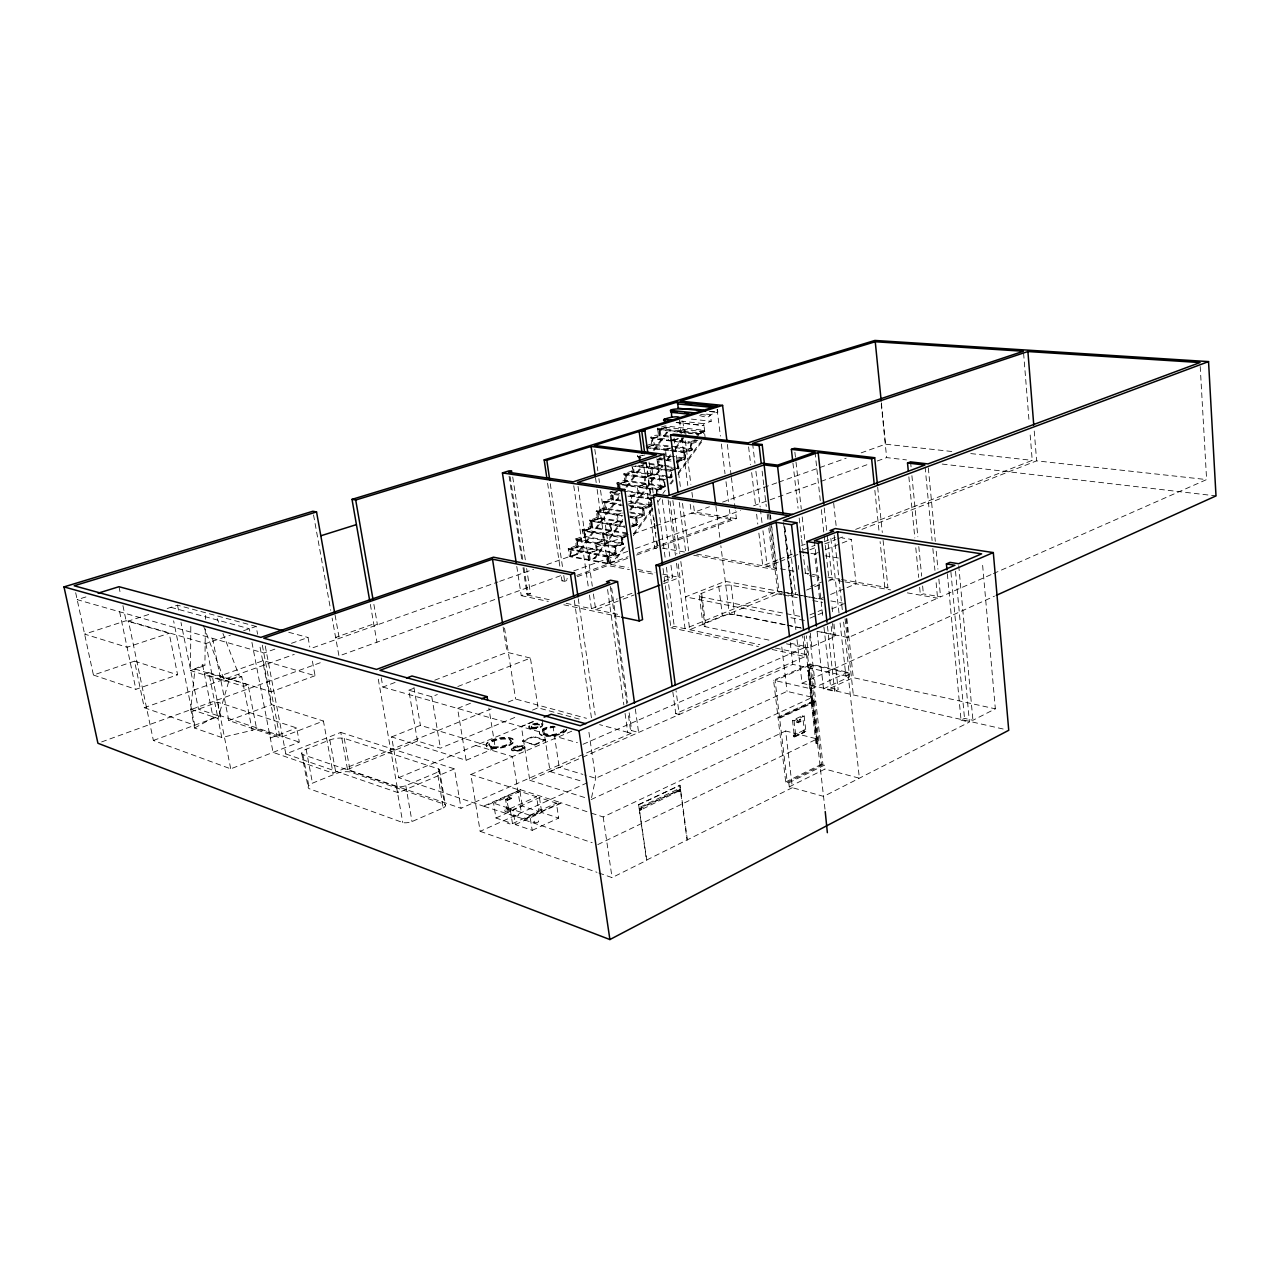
<?xml version="1.0" encoding="UTF-8"?>
<svg xmlns="http://www.w3.org/2000/svg" width="1280" height="1280" viewBox="0 0 1280 1280"><rect width="100%" height="100%" fill="white"/><g stroke="black" fill="none" stroke-linecap="round" stroke-linejoin="round"><path stroke-width="0.75" stroke-dasharray="5 3.75" d="M205.328 628.912L204.912 665.552L202.576 664.832L194.96 669.008L190.752 709.296L194.544 728.016L221.776 737.504L252.176 730.336L241.76 676.8L239.312 676.048L224.752 681.232L190.512 670.56L190.832 622.176M205.424 619.28L205.472 615.424M657.296 428.752L657.744 429.648L677.488 431.936M508.752 809.424L507.216 809.696L505.568 799.408L506.496 798.96L508.752 809.424L507.296 809.536M507.12 799.136L505.6 799.472M591.568 797.616L595.68 778.272L588.608 730.064M221.776 737.504L217.984 718.48L229.248 679.632L241.76 676.8M697.056 432.784L657.568 428.24L665.072 425.888L704.576 430.368C694.16 431.408 694.112 437.472 704.768 431.808L703.744 423.648L678.048 420.816M629.6 512.048L643.312 514.24C630.64 516.608 633.824 521.616 644.624 515.296L643.712 508.512L629.808 506.336M657.152 495.28L656.448 489.952L617.2 484.208L616.768 483.168L624.752 480.224L664.032 485.872C651.504 488.192 654.752 492.992 665.328 486.944L664.672 481.872M674.608 468.208C672.672 466.56 667.136 471.872 671.28 470.832L672.16 477.584L670.736 477.904M671.472 446.256L691.2 448.688C679.008 450.656 682.032 455.696 692.464 449.776L691.616 443.04L672.176 440.704M614.448 547.36L614.24 545.888L622.272 543.024L583.264 536.144L575.024 539.328L575.472 540.368L614.448 547.36L623.616 544.064L622.688 537.264L583.648 530.496L584.608 537.184L623.616 544.064M620.848 500.192L611.056 498.688L602.944 502.016L621.056 505.52M666.24 478.064L670.88 476.496L631.552 471.056L623.584 474.112L624.048 475.008L664.448 480.176M637.424 455.312L637.504 456.704L641.552 457.248M596.304 550.112L595.424 543.328L603.424 540.496L602.48 533.76L610.448 530.976L609.504 524.24L617.424 521.488L616.496 514.768L622.096 512.832M603.264 540.56L604.384 540.528L603.456 533.936L611.424 531.136L610.48 524.4L618.4 521.648L617.472 514.928L623.072 512.992M610.192 531.056L611.392 530.928L610.48 524.4M617.104 521.6L618.08 521.76M630.8 502.816L651.568 505.792L650.656 499.024L630.368 495.952L631.28 502.656M597.264 550.288L596.4 543.504L604.24 540.736M608.112 563.248L613.488 561.28L625.264 545.152M633.488 533.856L652.32 508.048M662.912 493.536L665.264 490.304M669.968 483.856L673.504 479.008M678.208 472.56L702.928 438.688M625.072 546.944L614.48 561.472L613.488 561.28M633.312 535.648L653.328 508.208M658.032 501.76L660.384 498.528M670.976 484L673.328 480.768M678.032 474.32L703.92 438.8M622.624 521.216L595.632 557.952L590.272 559.888L589.296 553.136L597.36 550.256L588.336 552.96L589.296 559.712L594.656 557.776L622.816 519.456M629.856 509.872L662.704 465.184M667.408 458.8L670.928 454M675.616 447.616L685.008 434.848L684.32 429.472L677.888 431.52M630.832 510.032L662.528 466.912M667.216 460.512L670.736 455.728M675.424 449.344L685.984 434.96L685.312 429.584L678.864 431.632M618.864 496.704L576.192 554.336L577.152 554.512L618.64 498.448M625.968 487.088L642.56 464.672M653.232 450.272L666.272 432.656L665.568 427.328L657.744 429.648L658.608 436.256L659.904 436.4M626.928 487.232L645.904 461.6M654.192 450.384L667.232 432.768L666.544 427.44L660.112 429.472L660.976 436.064L653.44 438.448L654.304 445.056L649.984 446.448M808.256 671.568L809.616 669.888L807.664 670.784L811.072 700.448L812.176 701.36L808.256 671.568L809.696 670.56M813.312 702.256L818.032 743.536L817.056 744.016L815.952 743.088L811.296 702.464L813.232 701.584L811.888 703.264L817.056 744.016M627.728 533.952C616.864 536.048 620.544 540.528 629.184 534.784M607.328 557.088L567.904 548.992L576.224 545.632L615.2 552.72C602.096 555.552 605.648 560.144 616.544 553.76L615.6 546.944L576.624 539.968L577.584 546.656L616.544 553.76M628.688 501.408L650.256 504.736C637.52 507.264 640.928 511.904 651.568 505.792M696.016 440.112C685.616 441.84 690.4 446.032 698.08 440.944M622.64 521.52L597.232 517.328L589.024 520.736L624.688 527.376M627.376 533.04L590.256 526.704L582.064 529.84L582.512 530.896L621.536 537.664L622.48 544.48L621.152 544.24M616.912 482.896L656.256 488.496M613.248 490.992C603.744 493.28 617.44 495.536 620.128 494.944M621.776 510.8L604.16 507.984L596 511.344L621.92 516.224M668.304 436C666.96 435.552 648.144 433.376 651.072 438.64L690.528 443.392L691.376 450.128L690.048 449.968M194.544 728.016L217.36 715.52L208.832 672.64L204.432 674.176L243.632 686.368L248.064 684.768L256.576 728.672L276.944 735.504L259.456 643.968M955.504 571.216L969.424 722.048L823.696 796.4L789.28 786.832L788.8 782.816L785.728 781.968L778.08 717.872L814.224 701.12L815.776 701.488L779.616 718.256L778.08 717.872M947.344 573.792L961.024 720.144L964.512 718.368L972.928 720.272L995.344 708.832L982.32 561.792M786.496 643.808L804.176 647.504A6.416 2.048 -6.5 0 0 811.6 646.704L834.16 636.832A6.352 2 -6.3 0 0 833.936 634.528L818.224 631.344M789.28 786.832L824.96 769.072L859.376 778.192L847.84 672.256L810 664.016L773.584 680.24L778 717.2L779.536 717.584L815.696 700.816L814.144 700.448L778 717.2M687.408 840.032L680.032 785.264L638.608 804.56L646.448 860.144L792.368 787.68L785.648 730.992L603.184 816.944L590.304 812.816M598.88 872.992L612.064 877.616L646.816 860.272L638.608 804.56M788.8 782.816L824.512 765.12L824.96 769.072M443.184 807.936L443.424 807.824A7.648 2.768 -10.8 0 0 444.752 804.384L350.032 771.952A12.208 4.112 -11.3 0 0 336.464 773.408L312.064 783.328A12.336 4.16 -11.6 0 0 309.088 788.656L402.976 822.608A7.76 2.816 -11.1 0 0 411.744 821.68L443.184 807.936L437.408 772.272A7.696 2.656 -10.5 0 0 438.768 768.976L343.92 738.288A12.272 3.936 -11.1 0 0 330.272 739.76L305.712 749.408A12.4 4 -11.3 0 0 302.688 754.56L396.688 786.704A7.808 2.704 -10.9 0 0 405.488 785.76L437.168 772.384M785.728 781.968L821.44 764.304L824.512 765.12M816.384 742.56L817.36 742.08M815.952 743.088L818.032 743.536M816.976 743.344L817.952 742.88M597.808 844.592L817.136 738.928L785.648 730.992M676.864 789.696L639.28 807.536L639.792 810.432L641.536 809.6L641.168 807.44L680.608 789.504L676.864 789.696L677.248 791.808L641.536 809.6L641.168 807.44M794.464 737.056L793.28 735.328L803.328 730.544L805.888 731.2L804.144 715.984L802.592 715.616L792.512 720.336L794.464 737.056L804.528 732.272L802.592 715.616M639.536 808.72L641.28 807.888M639.488 808.96L677.056 791.104L680.8 790.928L677.248 791.808M793.44 736.8L804.528 732.272M639.744 810.144L641.472 809.328M793.28 735.328L795.84 735.968L805.888 731.2M638.992 804.688L680.032 785.264M807.664 670.784L809.616 669.888M798.272 722.88L797.968 720.256A2.8 1.792 65 0 0 796.736 722.496L800.832 721.664L800.544 719.056L797.568 720.352M792.512 720.336L794.048 720.72L804.144 715.984M796.736 722.496L799.296 721.28A2.8 1.808 65 0 1 800.544 719.056M785.216 624.704L734.416 614.48A10.128 3.056 -7.2 0 0 722.8 615.728L705.104 622.928A10.208 3.088 -7.3 0 0 704.736 626.576L770.976 640.528M591.152 799.552L812.384 697.296L787.024 691.376L595.68 778.272L584.736 774.976M811.504 699.904L812.496 699.44L809.264 671.12M811.072 700.448L813.168 700.912L812.496 699.44M532.208 830.336L558.672 818.08L556.4 803.12L539.456 797.664L512.944 809.616L515.328 824.592L532.208 830.336L529.84 815.232L512.944 809.616M812.096 700.688L813.088 700.24M817.12 631.872L823.52 688.816L834.672 691.344L838.192 689.728L831.008 624.704M823.952 627.152L830.736 688.032L853.28 677.648L995.344 708.832M823.52 688.816L849.584 676.832L843.584 621.712M529.84 815.232L556.4 803.12M512.48 823.616L538.88 811.568L536.576 796.752L520 791.424L493.568 803.168L495.968 818L512.48 823.616L510.096 808.672L493.568 803.168M484.384 805.792L520.496 789.76L484.512 806.496L524.432 819.232L560.736 802.656L588.464 812.224M524.432 819.232L560.848 803.376M847.84 672.256L811.424 688.912L773.584 680.24M515.328 824.592L541.76 812.512L558.672 818.08M797.008 639.632L802.048 683.264L994.496 596.16M571.76 731.184L470.832 774.496L480.176 831.344L587.04 782.88M495.968 818L522.32 806.112L538.88 811.568M510.096 808.672L536.576 796.752M781.712 594.72L730.784 585.184A10.176 2.928 -7.1 0 0 719.12 586.448L701.328 593.44A10.24 2.96 -7.3 0 0 700.944 596.944L800.416 616.464M511.392 798.624L507.424 800.384L505.52 799.76L509.36 797.184L511.392 798.624L509.488 798L505.52 799.76M511.264 797.808L506.944 800.24L505.392 798.96M533.664 721.552L521.408 726.672L529.776 780.304L559.216 767.264L582.912 774.416M542.16 719.728L550.096 771.584L580.8 758.016M582.608 757.216L792.752 664.352L849.584 676.832M265.264 646.048L285.808 753.952L340.768 732.416L347.52 769.52L461.024 808.288L630.96 733.36L628.208 713.776M672.832 691.872L675.744 713.632L808.528 655.088L806.336 635.84M817.04 631.296L848.224 637.584L937.584 598.192L935.888 580.304M919.648 587.28L920.416 595.168L923.392 593.872L940.56 596.88L991.584 574.384M993.408 573.584L1206.608 479.584L1199.984 362.56M635.328 708.96L638.608 732.464L631.68 730.592L627.728 732.32L599.616 724.64M582.992 744.288L806.592 646.672L825.04 809.68M534.848 745.104L545.424 739.872L533.2 736.336L522.544 740.864L534.848 745.104L522.544 740.864M534.736 744.448L545.424 739.872M522.64 741.52L533.312 736.992L545.52 740.544M883.104 540.4L887.936 587.648L884.944 588.928L880.096 541.6M810 614.88L822.016 609.808M484.512 806.496L398.72 777.664L391.6 736.928L466.112 760.304L495.28 747.968L488.88 708.032M285.808 753.952L398.192 792.72L454.448 768.864L461.024 808.288M810.032 618.128L824.56 611.952M831.824 608.88L844.544 603.488M398.72 777.664L532.688 721.648M812.256 597.664L819.632 599.04L823.28 597.52M830.576 594.48L845.152 588.4M846.976 587.648L856.096 583.84L851.36 539.392L842.096 537.936M347.52 769.52L417.488 741.04L440.416 748.176L515.952 716.96M532.528 710.112L538.064 707.824L582.8 720.048M663.024 568.512L670.896 627.76L674.256 626.4L685.056 628.72L777.584 591.216L792.464 593.984L796.112 592.496M810.688 586.512L821.632 582.048M680.816 561.488L689.712 629.712L779.168 593.344L792.528 595.84L795.632 594.576L803.008 595.952M806.56 590.08L821.152 584.096M828.432 581.104L832.08 579.616L827.264 535.632M251.936 642.416L273.072 752.384L333.024 773.168L491.632 708.784M508.24 702.032L515.616 699.04L586.48 718.304M391.6 736.928L420.4 725.36L495.28 747.968M470.464 703.264L457.568 708.416L466.112 760.304M818.272 552.464L814.592 553.904L819.632 599.04M825.632 549.552L840.336 543.744M842.176 543.024L851.36 539.392M693.728 555.248L773.68 569.328L776.656 568.16L771.824 526.944M417.488 741.04L408.784 690.208L431.76 696.72L437.344 694.528M457.824 686.512L530.432 658.08L538.064 707.824M778.336 562.128L767.2 566.496L762.96 530.768M780.208 561.392L791.344 557.024M793.216 556.288L798.784 554.112M809.936 549.744L815.504 547.552M824.8 543.904L835.952 539.536M837.808 538.816L845.232 535.888M861.952 529.344L1036.624 460.848L1206.608 479.584M148.736 614.48L128.432 621.04L153.376 740.464L230.736 768.848L299.344 742.144L296.672 727.952L217.776 702.192L191.984 711.552M777.616 559.904L762.752 565.712L758.736 532.032M779.472 559.184L792.48 554.096M803.632 549.728L814.784 545.376M824.08 541.744L835.232 537.376M855.664 529.392L1032.224 460.368L1029.984 432.592M801.52 545.632L805.2 544.208M408.784 690.208L414.352 688.064M434.752 680.192L507.088 652.304L530.432 658.08M270.32 738.048L296.672 727.952M212.56 638.368L228.8 720.544L279.968 737.744L323.424 721.024L333.024 773.168M593.424 593.968L595.664 609.616L621.328 599.824M623.168 599.12L634.16 594.928M663.488 583.728L679.984 577.424L677.936 561.792M381.264 677.776L382.88 687.072L395.616 682.224M566.128 603.312L591.44 608.72L617.264 598.88M619.104 598.176L633.872 592.56M663.392 581.312L672.608 577.808L670.816 564.144M252.176 730.336L256.576 728.672M228.8 720.544L271.68 704.624L323.424 721.024M153.376 740.464L220.48 715.744L299.344 742.144M315.072 675.712L271.2 691.776L219.984 675.952L263.28 660.64L315.072 675.712L311.92 658.512M516.768 566.416L521.248 595.648L527.856 593.232L530.48 593.792L526.64 568.496M561.408 576.896L561.984 580.8L567.536 578.768M576.8 575.392L628.08 556.704M637.408 553.296L730.624 519.328L729.408 509.408M523.024 567.712L527.184 594.992L530.48 593.792M561.984 580.8L564.624 581.328L570.032 579.36M577.232 576.72L607.856 565.536L629.44 569.632M600.544 490.304L610.944 564.416L629.216 557.744M636.528 555.072L657.76 547.312M661.504 545.952L736.4 518.608L735.456 510.8M615.216 553.52L607.152 556.432L608.288 563.92L569.376 556.576L568.4 549.888L577.584 546.656M101.648 741.92L322.144 662.064M560.592 575.696L338.96 655.968L332.128 618.08M573.712 570.944L628.048 551.264M635.536 548.544L656.16 541.088M658.032 540.4L740.48 510.544M753.6 505.792L819.184 482.032M821.056 481.36L869.776 463.712M877.28 460.992L886.64 457.6L906.48 459.92M628.192 534.608L621.36 537.04L622.288 543.84L614.272 546.704L615.392 554.176L614.08 553.936M75.68 592.72L93.424 675.04L134.544 661.136L144.272 707.712L294.272 654.384M313.024 647.712L497.872 582M499.744 581.328L533.616 569.296M546.8 564.608L626.288 536.352M633.728 533.712L654.176 526.432M656.032 525.776L709.44 506.784M722.544 502.128L776.88 482.816M778.752 482.144L846.192 458.176M861.168 452.848L885.52 444.192L952.928 451.616M577.152 554.512L571.792 556.416L570.816 549.712L578.848 546.88L577.888 540.192L585.888 537.408L584.928 530.72L592.88 527.968L591.92 521.296L599.84 518.576L598.896 511.904L606.752 509.232L605.824 502.576L613.648 499.936L612.72 493.28L617.728 491.6M631.568 525.456L636.336 523.776L632.416 523.136M631.808 526.208L636.336 524.624L635.408 517.84L643.296 515.088M632.8 526.384L637.328 524.784L636.4 518M631.424 527.04L637.664 524.832L636.736 518.048L630.032 516.96M274.864 649.136L263.808 653.024L77.184 599.648L86.672 596.704M291.456 643.312L308.048 637.488L309.808 647.04M93.424 675.04L135.888 689.312L177.616 674.8L169.152 633.264L126.08 620.736L84.608 634.112L127.072 647.232L169.152 633.264M190.512 670.56L204.912 665.552M650.224 505.584L642.384 508.304L643.504 515.68L642.176 515.472M627.536 533.904L591.6 527.744L582.512 530.896L583.472 537.568L584.736 537.808M621.984 522.24L598.56 518.368L589.52 521.472L590.464 528.144L591.744 528.352M628.096 504.224L632.256 502.816L631.344 496.096L639.136 493.456L638.24 486.752L645.984 484.144M654.352 497.104L649.328 498.816L650.448 506.176L649.12 505.968M655.344 497.248L650.32 498.976L651.232 505.744L643.376 508.464L644.304 515.248M627.968 496.128L650.656 499.024M128.432 621.04L205.84 643.536L230.416 635.168M243.648 630.672L256.112 626.432L257.6 634.224M620.448 511.424L605.472 509.024L596.48 512.096L597.424 518.752L598.704 518.96M630.368 495.952L638.16 493.312L637.248 486.608L645.008 484.016L644.112 477.312L651.808 474.752L650.928 468.064L658.592 465.536L657.712 458.864L661.104 457.76M664 486.752L656.24 489.376L656.912 494.448M657.232 489.536L664.992 486.896L664.336 481.824M616.768 491.456L610.336 493.456L611.248 500.112L612.528 500.304M645.088 477.456L652.8 474.896L651.904 468.208L659.584 465.68L658.704 458.992L665.472 456.784M674.88 469.008L669.952 470.64L670.832 477.392L663.104 480L664.224 487.312L662.896 487.12M677.632 468.08L676.528 468.448L678.96 468.272L678.096 461.52L676.752 461.344L677.632 468.08L678.96 468.272M675.888 469.136L670.944 470.784L671.824 477.536M677.536 468.592L678.624 468.224L677.76 461.472L685.392 458.96L684.528 452.224L692.128 449.728L691.28 443.008M676.88 461.84L685.728 458.992L684.864 452.256L646.736 447.488M676.816 460.432L684.464 457.92L666.72 455.632M676.752 461.344L684.384 458.832M683.52 452.096L691.12 449.6L690.272 442.88L696.752 440.784M669.456 448.08L664.464 449.712L665.248 455.616M672 447.712L665.456 449.824L666.224 455.744M167.184 608.512L177.52 605.184L256.112 626.432M637.616 456.736L643.616 454.8M639.376 461.344L638.704 456.384L644.896 454.976M659.152 429.36L660 435.952L651.072 438.64L651.936 445.248L668.112 446.768M649.024 446.32L653.344 444.928L652.48 438.336M672.832 440.064L678.72 438.608M673.808 440.176L679.728 438.288M697.984 433.84L704.432 431.76L705.104 437.184M646.064 445.648L651.76 443.824L669.504 446.016M706.448 414.144L710.4 414.56L711.232 421.264L703.568 423.744L703.984 425.568L676.32 422.496M717.488 409.344L717.84 412.224C705.632 414.528 713.664 419.808 698.576 415.248M709.92 411.392L717.84 412.224M709.568 411.504L717.488 412.336M700.624 414.48L710.512 415.52M691.456 419.12L711.232 421.264M970.768 453.584L1032.224 460.368M676.128 422.528L703.792 425.6M704.768 431.808L665.248 427.296L665.072 425.888M679.472 432.16L697.248 434.224M942.192 464.064L1216 495.904M666.272 432.656L667.232 432.768M668.864 436.992L659.68 435.904L658.816 429.312L698.32 433.872L698.96 438.912M694.208 440L697.824 440.432M650.88 437.216L668.64 439.344M670.608 439.584L690.336 441.952M671.184 440.592L652.144 438.304L653.024 444.896M674.848 447.6L692.464 449.776M651.936 445.248L653.232 445.408M646.144 446.496L669.792 449.456M671.76 449.696L683.6 451.168M646.336 447.92L669.984 450.88M671.952 451.136L683.776 452.624L684.64 459.36L683.296 459.184M666.32 456.496L669.936 456.96M677.168 457.888L685.728 458.992M659.088 458.128L670.896 459.664M658.704 458.992L662.304 459.456M664.112 459.696L669.536 460.4M657.312 459.312L671.088 461.12M640.288 462.208L661.936 465.088M663.904 465.344L671.776 466.4M640.88 463.168L675.824 467.84M638.528 465.488L670 469.744M635.2 465.936L671.28 470.832M630.848 465.856L670.176 471.2L671.056 477.952L669.728 477.76M663.616 476.384L632.848 472.112L632.176 467.152M665.424 476.64L672.16 477.584M633.024 472.656L631.744 472.48L631.552 471.056M623.84 473.584L663.152 479.104L663.328 480.56M664.112 480.128L625.152 474.656L626.048 481.28L665.328 486.944M626.224 481.824L624.944 481.648L624.048 475.008L633.168 472.16L632.496 467.2M627.728 490.896L651.28 494.4M622.464 490.96L651.728 495.344M610.128 492.032L619.936 493.52M629.744 494.992L649.344 497.952L649.536 499.408M618.608 494.176L611.44 493.088L612.368 499.728L621.488 501.136M736.4 518.608L694.448 512.112L693.44 504.192M730.624 519.328L691.344 513.216L690.08 503.312M603.232 501.328L620.848 504.08M628.688 505.296L642.4 507.44M623.44 505.328L604.544 502.368L605.472 509.024M630.848 507.056L642.592 508.896M630.736 513.072L644.624 515.296M605.632 509.616L604.352 509.408L603.424 502.752L612.688 499.776L611.76 493.136M596.288 510.656L621.712 514.768M629.536 516.032L635.408 516.992M622.848 515.792L597.616 511.712L598.56 518.368M629.744 517.488L635.6 518.448L636.528 525.232L635.2 525.008M810.896 553.296L817.376 554.544M825.056 555.824L838.48 558.048M632.752 524.032L637.664 524.832M589.312 520.032L624.48 525.92M624.816 526.816L590.656 521.088L591.6 527.744M582.304 529.472L621.328 536.208M662.336 548.112L685.104 552.112M696.672 554.128L776.656 568.16M780.416 568.816L795.44 571.44M804.832 573.088L808.592 573.744L805.616 574.96L803.392 555.328M812.464 574.432L818.272 575.44M827.952 577.136L839.552 579.184M841.488 579.52L887.936 587.648M809.504 575.632L819.216 577.344M843.168 581.568L828.912 579.056L825.232 545.344M845.008 581.888L890.544 589.904M907.344 592.864L937.584 598.192M575.264 538.944L614.24 545.888M577.712 547.296L576.432 547.056L575.472 540.368L584.928 537.232L583.968 530.56L591.92 527.808L590.976 521.136L598.88 518.416L597.936 511.76L605.792 509.072L604.864 502.416M568.192 548.448L607.12 555.632M781.968 591.84L725.28 581.296L685.44 596.88L783.088 616.192M783.936 592.208L823.04 599.488M830.848 600.944L842.592 603.12M804.864 596.288L810.4 597.328M594.656 557.776L595.632 557.952M783.664 595.072L797.296 597.632M812.864 600.56L822.592 602.384M610.944 564.416L628.192 567.664M637.792 569.472L655.056 572.72M662.72 574.176L679.984 577.424M639.248 571.488L654.944 574.464M664.768 576.32L672.608 577.808M790.912 617.728L804.576 620.432M787.168 625.088L800.752 627.824M801.44 628.144L729.296 613.616L720.848 545.744M790.224 643.232L806.592 646.672M527.184 594.992L552.496 600.4M595.664 609.616L619.12 614.624M689.712 629.712L759.84 644.688M775.424 648.016L808.528 655.088M521.248 595.648L548.32 601.456M563.792 604.768L619.872 616.816M670.896 627.76L758.464 646.544M772.08 649.472L805.152 656.576L802.624 635.84M830.736 688.032L838.192 689.728M802.048 683.264L1004.864 729.408M961.024 720.144L969.424 722.048M799.296 721.28L800.832 721.664M675.744 713.632L679.232 714.528L676.048 690.752M288.752 632.304L308.048 637.488M170.88 607.328L249.312 628.752L250.064 632.656M382.88 687.072L577.392 742.688M475.76 745.456L512.496 756.608L521.36 812.672M550.096 771.584L583.344 781.744M208.832 672.64L248.064 684.768M194.96 669.008L229.248 679.632M529.776 780.304L585.568 797.792M134.544 661.136L177.616 674.8M520.496 789.76L560.736 802.656M340.768 732.416L454.448 768.864M470.832 774.496L520.608 790.464M630.96 733.36L627.728 732.32L624.976 712.768M538.448 808.752L541.312 809.68M217.36 715.52L198.48 709.184L181.008 622.512M524.544 819.968L592.176 842.688M190.752 709.296L217.984 718.48M507.152 822.992L510.016 823.968M144.272 707.712L194.752 725.216L173.616 620.832M480.176 831.344L596.992 872.32M217.232 618.624L218.656 622.336M222.928 633.44L239.312 676.048M203.28 625.36L224.752 681.232M118.96 586.704L120.544 594.272M122.928 605.616L126.08 620.736M119.632 611.792L135.888 689.312M177.52 605.184L178.688 610.96M202.576 664.832L213.008 717.12M217.776 702.192L220.48 715.744M205.84 643.536L230.736 768.848M263.28 660.64L271.68 704.624M262.32 645.2L279.968 737.744M306.128 749.232L312.48 783.136M302.928 754.672L309.344 788.784M301.76 753.504L308.16 787.568M329.824 739.92L336 773.568M344.24 738.368L350.352 772.032M335.072 615.04L339.28 638.384L335.616 637.424L373.744 623.888L377.44 624.816L373.712 603.36M313.536 514.912L330.736 610.336M378.288 679.184L398.192 792.72M396.464 786.64L402.768 822.56M405.776 785.648L412.016 821.568M370.352 604.432L376.944 642.208M413.936 687.392L420.4 725.36M439.568 770.048L445.552 805.504M438.592 768.896L444.576 804.304M431.76 696.72L440.416 748.176M504.8 810.128L504.96 811.2M509.36 797.184L509.488 798M511.184 809.008A3.232 1.2 -10.1 0 1 506.544 810.864A3.232 1.2 -10.1 0 1 506.224 808.816A3.232 1.2 -10.1 0 1 511.184 809.008L511.344 810.08A3.232 1.2 -10.1 0 1 506.72 811.952A3.232 1.2 -10.1 0 1 506.4 809.888A3.232 1.2 -10.1 0 1 511.344 810.08M503.136 627.088L507.088 652.304M520 791.424L522.32 806.112M511.504 748.832L511.712 750.112M539.456 797.664L541.76 812.512M524.896 747.2A6.8 2.336 -9.6 0 1 514.448 750.544A6.8 2.336 -9.6 0 1 515.264 746.336A6.8 2.336 -9.6 0 1 524.896 747.2L525.008 747.856A6.8 2.336 -9.6 0 1 514.544 751.216A6.8 2.336 -9.6 0 1 515.36 747.008A6.8 2.336 -9.6 0 1 525.008 747.856M504.528 628.112L515.616 699.04M523.008 747.216A4.88 1.68 -9.6 0 1 516.032 749.856A4.88 1.68 -9.6 0 1 515.568 746.992A4.88 1.68 -9.6 0 1 523.008 747.216L523.12 747.872A4.88 1.68 -9.6 0 1 516.144 750.528A4.88 1.68 -9.6 0 1 515.664 747.664A4.88 1.68 -9.6 0 1 523.12 747.872M552.96 726.016L559.216 767.264M512.736 477.024L525.456 560.704M510.112 476.72L522.736 559.664M523.952 567.568L527.856 593.232M509.072 476.144L521.84 559.92M603.184 816.944L612.064 877.616M550.272 483.696L562.608 567.664M563.76 575.472L564.624 581.328M547.616 483.296L559.968 567.136M578.288 598.752L595.184 714.992M570.848 556.24L569.872 549.536L577.904 546.704L576.928 540.032M574.272 600.256L591.552 718.64M578.032 486.4L592.304 586.16M573.76 485.76L588.352 587.248M589.472 595.056L591.44 608.72M594.816 449.36L597.824 470.816M598.912 478.608L599.456 482.512M609.104 563.424L608.144 556.608L616.224 553.696L615.264 546.88L623.296 544.016L622.352 537.2M611.664 588.128L627.776 702.88M629.168 712.784L631.68 730.592M595.504 477.68L596.864 487.44M597.136 489.392L607.856 565.536M610.288 586.432L626.832 703.984M607.584 589.552L623.872 704.944M617.92 489.424L617.2 484.208L626.368 481.328L625.472 474.688M620.272 489.008L619.6 484.032L627.328 481.456L626.432 474.832L634.128 472.288L633.232 465.664M618.64 483.888L619.552 490.528M619.232 490.48L618.304 483.84L657.568 489.584L658.24 494.656M679.648 785.152L687.024 839.904M649.024 462L653.168 493.2M646.416 462.176L651.168 497.808M651.424 499.792L652.752 509.696M653.808 517.616L654.336 521.568M654.592 523.552L655.92 533.456M656.976 541.376L657.504 545.328M646.016 462.992L657.472 548.864L654.8 548.4L643.392 463.152M640 456.56L640.672 461.52M639.04 456.432L639.696 461.392M668.16 499.84L675.44 555.36M676.48 563.28L685.056 628.72M656.912 458.736L661.296 491.92M662.32 499.728L669.776 556.336M657.536 500.176L665.376 559.344M666.416 567.232L674.256 626.4M679.264 502.416L685.68 551.904M672.864 500.512L679.792 553.616M670.016 501.232L676.912 553.984M682.816 420.96L684.336 432.864M685.344 440.784L690.912 484.368M691.92 492.304L693.184 502.208M679.424 420.112L681.456 435.952M681.696 437.936L687.792 485.488M701.616 593.296L705.392 622.784M701.216 597.008L705.008 626.656M699.248 595.392L703.056 624.944M674.096 438.128L680.48 487.536M682.512 503.36L688.64 550.8M676.992 461.888L677.872 468.624M697.616 438.752L696.976 433.712L703.424 431.648L704.096 437.072M715.936 506.256L720.608 543.776M718.784 586.56L722.464 615.856M717.12 409.376L720.4 436.112M721.376 444.032L725.024 473.744M726 481.68L728.432 501.488M731.104 585.232L734.736 614.528M727.36 444.432L731.168 475.664M731.408 477.616L735.216 508.848M768.56 514.416L769.712 524.256M769.952 526.224L777.584 591.216M762.128 471.088L763.744 484.848M763.968 486.816L766.288 506.464M767.2 514.32L767.904 520.208M768.816 528.064L773.68 569.328M781.792 647.024L787.024 691.376M752.608 443.408L754.96 463.264M755.904 471.2L760.144 506.944M760.368 508.928L762.016 522.816M748.592 446.848L750.72 464.672M751.664 472.608L755.68 506.288M756.624 514.208L757.792 524.112M803.328 730.544L803.504 732.016M790.224 642.656L792.752 664.352M770.448 515.168L770.912 519.104M769.904 514.304L770.592 520.224M770.816 522.208L779.168 593.344M794.048 720.72L795.84 735.968M810 664.016L814.144 700.448M814.224 701.12L821.44 764.304M798.304 565.456L798.752 569.392M808.624 670.32L812.064 700M812.288 702L816.928 742.608M804.24 635.904L807.872 667.68L813.008 665.376L851.024 673.664L845.888 676.016L840.096 622.96M790.496 549.92L795.632 594.576M784.72 526.576L792.464 593.984M784.624 527.312L792.528 595.84M783.488 522.624L795.856 629.712M794.88 452.224L795.776 460.064M796 462.032L801.296 509.072M802.192 516.912L804.832 540.432M807.712 565.904L808.384 571.792M792.944 463.088L798.064 508.224M799.168 518.032L801.392 537.664M801.616 539.632L803.168 553.36M810.272 633.056L811.808 646.624M809.664 635.984L815.392 686.304M827.456 626.24L834.672 691.344M814.32 540.752L822.864 617.344M830.864 538.448L839.024 613.136M824.224 507.92L826.832 531.664M815.024 452.128L820.4 501.712M821.328 509.648L823.904 533.44M824.144 535.424L824.992 543.36M832.048 606.784L832.896 614.448M833.952 624.048L835.216 635.552M832.512 623.472L833.984 636.928M846.88 618.496L853.28 677.648M833.68 503.152L836.24 526.768M846.176 618.64L848.224 637.584M845.072 618.8L853.328 694.928M834.176 535.104L842.528 611.872M874.848 490.336L879.296 533.712M877.68 487.232L882.304 532.512M881.376 402.832L885.52 444.192M881.264 403.984L886.64 457.6M908.864 476.816L914.832 537.968M915.792 547.824L918.688 577.408M910.576 461.888L911.152 467.792M911.904 475.68L917.84 536.752M918.8 546.592L921.664 576.144M922.624 585.984L923.392 593.872M928.336 467.888L935.296 541.312M936.24 551.232L937.92 569.104M938.864 579.024L940.56 596.88M925.104 467.04L932.096 540.56M932.864 548.512L934.944 570.368M950.928 572.24L964.512 718.368M958.736 565.712L972.928 720.272M1023.6 353.232L1029.184 422.672M1034.24 431.04L1036.624 460.848M566.576 729.792A13.776 4.672 -9.2 0 1 551.712 736.16A13.776 4.672 -9.2 0 1 539.472 732.736A13.776 4.672 -9.2 0 1 554.4 726.368M564.16 730.048A11.312 3.84 -9.2 0 1 550.976 735.376A11.312 3.84 -9.2 0 1 542.256 731.744A11.312 3.84 -9.2 0 1 556.992 727.072M566.48 729.136A13.776 4.672 -9.2 0 1 552.784 735.36A13.776 4.672 -9.2 0 1 539.344 732.896A13.776 4.672 -9.2 0 1 550.768 726.256M564.064 729.392A11.312 3.84 -9.2 0 1 550.88 734.72A11.312 3.84 -9.2 0 1 542.16 731.088A11.312 3.84 -9.2 0 1 556.88 726.416M800.224 721.664L798.624 721.888L800.224 721.664M798.864 722.32L797.424 722.432L798.816 722.4M638.096 492.832L637.6 493.504L639.072 492.976L638.096 492.832M644.928 483.456L644.368 484.224L645.36 484.368L645.904 483.6L644.928 483.456M651.728 474.128L651.104 474.992L652.72 474.272L651.728 474.128M658.496 464.848L657.808 465.792L659.488 464.992L658.496 464.848M822.976 764.704L787.264 782.384L775.12 680.592L811.552 664.352L822.976 764.704M679.904 789.536L678.224 790.336L678.416 791.76L680.096 790.96L679.904 789.536M608.48 556.672L569.552 549.488L570.528 556.176L609.44 563.488L608.48 556.672M678.928 790.304L679.12 791.712L678.928 790.304M534.72 822.736A2.544 0.96 -9.9 0 0 538.688 821.472A2.544 0.96 -9.9 0 0 535.184 820.992A2.544 0.96 -9.9 0 0 534.72 822.736M515.168 816.064A2.32 0.864 -10 0 0 518.816 814.912A2.32 0.864 -10 0 0 515.632 814.48A2.32 0.864 -10 0 0 515.168 816.064M491.792 748.4A14.016 4.768 -9.7 0 0 513.84 741.776A14.016 4.768 -9.7 0 0 494.656 739.664A14.016 4.768 -9.7 0 0 491.792 748.4M531.696 728.848A6.96 2.336 -9.3 0 0 542.592 725.616A6.96 2.336 -9.3 0 0 532.96 724.592A6.96 2.336 -9.3 0 0 531.696 728.848M493.44 747.376A11.232 3.824 -9.7 0 0 511.104 742.08A11.232 3.824 -9.7 0 0 495.76 740.368A11.232 3.824 -9.7 0 0 493.44 747.376M533.136 727.952A4.496 1.504 -9.3 0 0 540.16 725.872A4.496 1.504 -9.3 0 0 533.952 725.216A4.496 1.504 -9.3 0 0 533.136 727.952M491.696 747.728A14.016 4.752 -9.7 0 0 513.728 741.12A14.016 4.752 -9.7 0 0 494.544 739.008A14.016 4.752 -9.7 0 0 491.696 747.728M493.328 746.704A11.232 3.808 -9.7 0 0 511.008 741.408A11.232 3.808 -9.7 0 0 495.648 739.712A11.232 3.808 -9.7 0 0 493.328 746.704M531.6 728.192A6.96 2.336 -9.3 0 0 542.496 724.96A6.96 2.336 -9.3 0 0 532.864 723.936A6.96 2.336 -9.3 0 0 531.6 728.192M533.024 727.312A4.496 1.504 -9.3 0 0 540.064 725.216A4.496 1.504 -9.3 0 0 533.856 724.56A4.496 1.504 -9.3 0 0 533.024 727.312"/><path stroke-width="1.5" d="M716.608 406.432L677.472 402.016L355.712 500.016L352.016 499.36L369.68 600.528M664.928 420.752C658.176 419.84 678.464 414.624 679.584 417.84M671.536 411.856C663.024 407.104 704.064 408.8 703.984 410.784M334.72 613.104L316.544 511.952L312.864 511.248L64 586.896L97.92 743.264L609.904 939.552L1008.736 730.288L993.312 552.576L835.296 528.544L830.016 530.592L833.744 531.168L806.96 541.552L816.448 625.984M996.304 595.344L1216 495.904L1208.544 361.6L874.88 340.448L352.016 499.36M64 586.896L578.992 730.8L993.312 552.576M946.96 569.84L946.416 563.904L950.016 562.368L958.544 563.728L981.616 553.856L837.504 531.744L814.32 540.752L821.856 541.952L830.352 618.8M544.16 717.152L551.168 714.224L585.824 723.744M481.52 698.832L487.056 696.624L487.664 700.416M621.808 617.232L639.216 620.96L642.576 619.632L624.768 489.52L577.472 482.496L663.888 454.352L669.248 495.376M806.96 541.552L818.256 543.36L821.856 541.952M637.824 593.52L659.824 585.12M406.528 678.064L411.984 676L487.056 696.624M672.032 685.936L655.872 565.312L659.408 565.968L776.208 522.336L791.52 524.688L796.8 522.704L809.008 630.096M1208.544 361.6L783.264 520.64L796.8 522.704M655.872 565.312L924.912 465.056L907.52 463.008L908.288 470.896M634.512 703.072L617.552 581.6L379.952 670.336L580.256 725.728L954.96 565.264L946.416 563.904M907.52 463.008L910.576 461.888L927.968 463.92L1199.984 362.56L1027.904 351.536L752.608 443.408L762.176 444.528L764.464 464.16M617.552 581.6L610.544 580.224L606.48 581.728L609.744 582.512L376.56 669.408L263.776 638.208L492.512 559.184L570.528 574.608L574.56 573.136L578 596.784M792.48 514.416L672.352 496.576L764.112 464.896L777.616 466.608L818.144 452.496L871.616 458.784L874.672 457.696L877.488 485.264M662.496 564.56L653.296 495.44L656.752 494.256L667.648 495.872L762.544 463.216L777.664 465.12L815.024 452.128L791.392 449.344L792.72 461.12M791.392 449.344L794.448 448.304L874.672 457.696M516.176 562.528L502.432 472.912L621.328 490.672L624.768 489.52M677.984 492.528L670.544 435.136L759.12 445.552L762.176 444.528M670.544 435.136L673.584 434.16L748.128 442.88L1023.44 351.248L875.248 341.76L680.288 401.152L722.592 405.392L726.88 440.528M663.888 454.352L594.272 445.456L639.152 431.44L644.88 430.816L647.728 452.256M321.184 535.68L356.416 524.608M502.432 472.912L509.216 470.8L511.856 471.2L508.464 472.256L573.2 481.856L656.4 454.832L591.104 446.448L546.832 460.272L544.176 459.904L546.768 477.456M544.176 459.904L717.072 406M722.592 405.392L642.192 430.496L644.88 430.816M98.08 593.184L118.96 586.704L282.96 630.752M316.544 511.952L74.192 585.776L260.832 637.392L493.44 557.184L574.56 573.136M668.4 421.616L664.448 421.184L664.208 419.296L664.992 419.776M671.68 416.976L671.36 410.528M685.504 403.744L691.456 404.352M711.376 407.312L677.52 403.92L677.472 402.016L678.256 408.112M677.904 408.224L705.616 411.104M670.832 410.4L696.544 413.104M672.928 411.552L676.88 411.968M684.8 412.8L688.752 413.216M671.072 412.288L688.88 414.176M664.208 419.296L674.096 420.384M653.296 495.44L789.008 515.696M800.096 551.696L807.776 552.96M355.712 500.016L373.024 599.472M492.512 559.184L502.528 623.2M578.992 730.8L609.904 939.552M546.832 460.272L549.696 479.792M570.528 574.608L573.696 596.32M591.104 446.448L595.216 475.728M621.328 490.672L639.216 620.96M641.84 431.76L644.704 453.232M659.408 565.968L675.264 684.816M639.152 431.44L642.064 453.248M712.976 482.56L715.68 504.272M759.12 445.552L761.2 463.232M776.208 522.336L789.536 636.736M764.112 464.896L769.664 512.32M791.52 524.688L803.568 629.936M777.616 466.608L783.04 513.6M818.256 543.36L827.008 622.288M818.144 452.496L823.792 503.968M837.504 531.744L846.24 612.576M871.616 458.784L874.24 484.416M825.232 811.584L827.36 832.688M875.248 341.76L881.184 400.848M1027.904 351.536L1033.76 425.072"/></g></svg>
